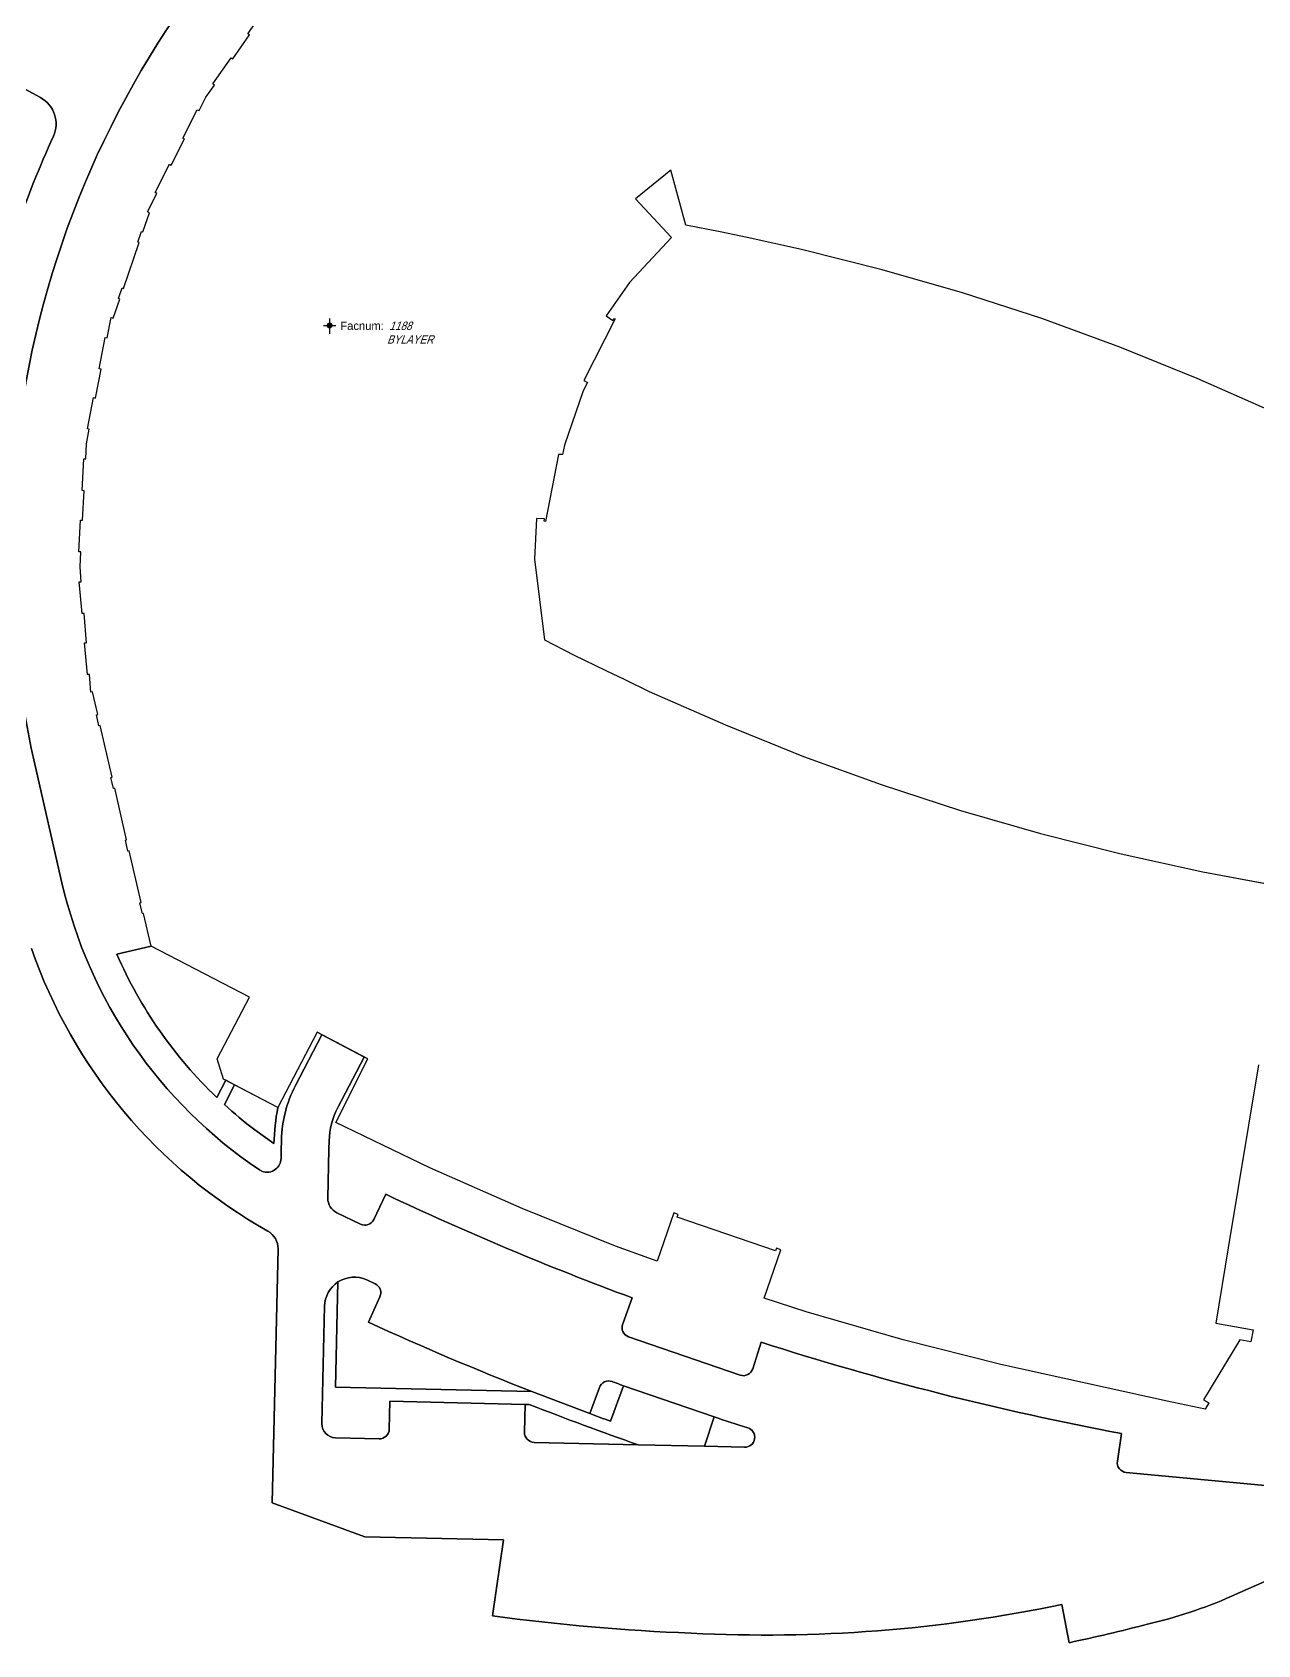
# Model space of a CAD drawing. Header units: inches. Extents: x 1273557 to 1282364, y 239587 to 246310.
# Drawn here: x 1278078 to 1278695, y 240116 to 240926 of the extents above; entities that cross this region are included whole.
import ezdxf
from ezdxf.enums import TextEntityAlignment as Align

# ---------------------------------------------------------------- set-up
doc = ezdxf.new("R2010")
doc.units = ezdxf.units.IN
doc.header["$MEASUREMENT"] = 0
doc.linetypes.add('DASHED2', pattern=[0.375, 0.25, -0.125])
doc.layers.add('BLDG-DATA', color=159, linetype='DASHED2', lineweight=30)
for name, color, linetype in [('BLDG-UW', 231, 'Continuous'), ('GRASS', 3, 'Continuous'), ('PATH', 253, 'Continuous'), ('PRKG-DATA', 255, 'Continuous'), ('PRKG-UW', 6, 'Continuous'), ('STREET-UW', 50, 'Continuous'), ('STREET-UW-ISLAND', 20, 'Continuous')]:
    doc.layers.add(name, color=color, linetype=linetype)
doc.styles.add('SS_LITE', font='FRABK.TTF', dxfattribs={"height": 16})

# ---------------------------------------------------------------- blocks, each defined once
blk = doc.blocks.new('*U8')
for p, q in [((-3.08, 0), (3.08, 0)), ((0, 3.55), (0, -4.2))]:
    blk.add_line(p, q)
at = {"const_width": 1.5}
blk.add_lwpolyline([(-0.75, 0, 1), (0.75, 0, 1)], format="xyb", close=True, dxfattribs=at)
at = {"layer": 'PRKG-DATA', "color": 1, "style": 'SS_LITE'}
blk.add_text('Facnum:', height=4.2, dxfattribs=at).set_placement((27.26, -2.25), align=Align.RIGHT)
at = {"layer": 'PRKG-DATA', "color": 7, "style": 'SS_LITE', "oblique": 20, "width": 0.9, "flags": 8}
for tag, p in [('FACNUM', (29.98, -2.25)), ('OBJECT', (28.84, -9.16))]:
    blk.add_attdef(tag, p, '', height=4.2, dxfattribs=at)

msp = doc.modelspace()

# ---------------------------------------------------------------- linework, layer by layer
at = {"layer": 'BLDG-UW'}
for points in [[(1278694.91, 240407.12), (1278679.59, 240315.18), (1278673.39, 240277.34), (1278692.18, 240273.89), (1278691.11, 240267.99), (1278685.51, 240269.02), (1278667.2, 240238.73), (1278669.9, 240237.21), (1278668.11, 240234.02), (1278649.04, 240238.19), (1278565.33, 240256.47), (1278516.2, 240268.93), (1278467.51, 240283.02), (1278446.42, 240289.9), (1278454.8, 240314.22), (1278452.59, 240314.98), (1278452.12, 240313.62), (1278402.63, 240330.67), (1278403.1, 240332.02), (1278400.9, 240332.78), (1278392.52, 240308.47), (1278371.67, 240316.04), (1278324.63, 240334.92), (1278278.24, 240355.37), (1278231, 240378.1), (1278247.06, 240410.11), (1278221.56, 240423.58), (1278201.8, 240385.79), (1278174.56, 240400.03), (1278171.36, 240410.26), (1278187.53, 240441.19), (1278138.12, 240466.88), (1278134.36, 240483.16), (1278133.71, 240483.01), (1278132.43, 240488.53), (1278133.08, 240488.68), (1278127.09, 240514.67), (1278126.44, 240514.52), (1278125.17, 240520.04), (1278125.81, 240520.19), (1278119.82, 240546.17), (1278119.17, 240546.02), (1278117.9, 240551.54), (1278118.55, 240551.69), (1278112.55, 240577.68), (1278111.9, 240577.53), (1278110.63, 240583.05), (1278111.28, 240583.2), (1278108.64, 240594.62), (1278107.87, 240594.55), (1278107.1, 240603.35), (1278106.11, 240603.27), (1278104.71, 240619.2), (1278105.71, 240619.29), (1278104.42, 240634.03), (1278103.43, 240633.94), (1278102.03, 240649.88), (1278103.03, 240649.97), (1278102.38, 240657.46), (1278102.77, 240664.97), (1278101.77, 240665.02), (1278102.61, 240681), (1278103.61, 240680.95), (1278104.39, 240695.72), (1278103.39, 240695.78), (1278104.23, 240711.76), (1278105.23, 240711.7), (1278105.62, 240719.22), (1278107.06, 240726.59), (1278106.07, 240726.78), (1278109.13, 240742.49), (1278110.11, 240742.3), (1278112.94, 240756.82), (1278111.95, 240757.01), (1278115.01, 240772.72), (1278115.99, 240772.53), (1278117.97, 240782.71), (1278119.11, 240782.49), (1278122.4, 240792.04), (1278121.69, 240792.28), (1278123.53, 240797.64), (1278124.24, 240797.4), (1278132.17, 240820.4), (1278131.46, 240820.65), (1278133.3, 240826), (1278134.01, 240825.76), (1278137.3, 240835.31), (1278136.27, 240835.84), (1278140.98, 240845.07), (1278140.09, 240845.53), (1278147.36, 240859.78), (1278148.25, 240859.33), (1278154.97, 240872.51), (1278154.08, 240872.97), (1278161.34, 240887.22), (1278162.23, 240886.76), (1278165.65, 240893.47), (1278169.96, 240899.63), (1278169.18, 240900.25), (1278178.36, 240913.36), (1278179.13, 240912.82), (1278187.58, 240924.89), (1278186.81, 240925.42), (1278195.99, 240938.53)], [(1278702.37, 240735.2), (1278664.07, 240752.17), (1278625.21, 240767.87), (1278585.89, 240782.21), (1278546.01, 240795.15), (1278505.75, 240806.71), (1278465.15, 240816.92), (1278437.88, 240822.97), (1278424.17, 240825.77), (1278406.93, 240829.26), (1278399.39, 240856.87), (1278381.59, 240842.46), (1278399.79, 240822.96), (1278378.66, 240800.31), (1278366.98, 240783.63), (1278370.28, 240781.31), (1278370.81, 240782.35), (1278371.41, 240782.05), (1278355.65, 240751.14), (1278357.51, 240750.19), (1278355.33, 240745.91), (1278345.94, 240718.65), (1278345.02, 240713.93), (1278342.89, 240713.93), (1278336.34, 240680.25), (1278335.69, 240680.38), (1278335.93, 240681.62), (1278331.89, 240681.83), (1278330.82, 240661.39), (1278335.9, 240620.85), (1278350.84, 240613.03), (1278366.82, 240605.35), (1278376.36, 240600.76), (1278388.6, 240594.87), (1278426.94, 240577.97), (1278466.19, 240562.21), (1278505.2, 240548.06), (1278545.04, 240535.07), (1278585.29, 240523.42), (1278625.85, 240513.14), (1278666.82, 240504.18), (1278701.28, 240497.85)]]:
    msp.add_lwpolyline(points, dxfattribs=at)
at = {"layer": 'GRASS'}
msp.add_lwpolyline([(1278702.37, 240735.2), (1278664.07, 240752.17), (1278625.21, 240767.87), (1278585.89, 240782.21), (1278546.01, 240795.15), (1278505.75, 240806.71), (1278465.15, 240816.92), (1278437.88, 240822.97), (1278424.17, 240825.77), (1278406.93, 240829.26), (1278399.39, 240856.87), (1278381.59, 240842.46), (1278399.79, 240822.96), (1278378.66, 240800.31), (1278366.98, 240783.63), (1278370.28, 240781.31), (1278370.81, 240782.35), (1278371.41, 240782.05), (1278355.65, 240751.14), (1278357.51, 240750.19), (1278355.33, 240745.91), (1278345.94, 240718.65), (1278345.02, 240713.93), (1278342.89, 240713.93), (1278336.34, 240680.25), (1278335.69, 240680.38), (1278335.93, 240681.62), (1278331.89, 240681.83), (1278330.82, 240661.39), (1278335.9, 240620.85), (1278350.84, 240613.03), (1278366.82, 240605.35), (1278376.36, 240600.76), (1278388.6, 240594.87), (1278426.94, 240577.97), (1278466.19, 240562.21), (1278505.2, 240548.06), (1278545.04, 240535.07), (1278585.29, 240523.42), (1278625.85, 240513.14), (1278666.82, 240504.18), (1278697.45, 240498.55)], dxfattribs=at)
for points in [[(1278187.53, 240441.19), (1278138.12, 240466.88), (1278120.9, 240462.71, 0.099435), (1278171.16, 240390.77), (1278175.69, 240399.44), (1278174.56, 240400.03), (1278171.36, 240410.26)], [(1278180.12, 240397.12), (1278174.95, 240387.23, 0.022347), (1278190.25, 240374.48), (1278199.87, 240367.56, -0.034849), (1278201.8, 240385.79)], [(1278247.38, 240277.79), (1278253.2, 240290.53, 0.412449), (1278250.75, 240297.15), (1278246.57, 240299.08, 0.258451), (1278232.07, 240298.02), (1278230.87, 240245.19), (1278329.55, 240242.94, -0.013914)], [(1278375.57, 240245.9, -0.000947), (1278369.93, 240247.96, 0.414471), (1278363.52, 240244.99), (1278358.67, 240231.85, 0.001964), (1278369.04, 240228.06)], [(1278328.25, 240236.46), (1278326.17, 240236.51), (1278325.85, 240222.52, 0.414214), (1278330.73, 240217.4), (1278382.96, 240216.21, -0.009056)], [(1278438.09, 240224.76, -0.002804), (1278421.17, 240230.19), (1278416.34, 240215.45), (1278436.48, 240214.99, 0.867853)]]:
    msp.add_lwpolyline(points, format="xyb", close=True, dxfattribs=at)
at = {"layer": 'PATH'}
for points in [[(1278230.98, 241025.06, 0.276261), (1278079.65, 240558.22), (1278093.31, 240498.7, 0.190664), (1278192.55, 240354.38), (1278193.78, 240353.73, 0.26743), (1278200.74, 240354.67, 0.226684), (1278203.45, 240360.03), (1278203.54, 240364.17), (1278203.67, 240369.44, -0.11524), (1278210.71, 240396.76), (1278224.04, 240422.27), (1278221.56, 240423.58), (1278201.8, 240385.79, 0.034849), (1278199.87, 240367.56), (1278190.25, 240374.48, -0.022347), (1278174.95, 240387.23), (1278180.12, 240397.12), (1278175.69, 240399.44), (1278171.16, 240390.77, -0.099435), (1278120.9, 240462.71), (1278138.12, 240466.88), (1278134.36, 240483.16), (1278133.71, 240483.01), (1278132.43, 240488.53), (1278133.08, 240488.68), (1278127.09, 240514.67), (1278126.44, 240514.52), (1278125.17, 240520.04), (1278125.81, 240520.19), (1278119.82, 240546.17), (1278119.17, 240546.02), (1278117.9, 240551.54), (1278118.55, 240551.69), (1278112.55, 240577.68), (1278111.9, 240577.53), (1278110.63, 240583.05), (1278111.28, 240583.2), (1278108.64, 240594.62), (1278107.87, 240594.55), (1278107.1, 240603.35), (1278106.11, 240603.27), (1278104.71, 240619.2), (1278105.71, 240619.29), (1278104.42, 240634.03), (1278103.43, 240633.94), (1278102.03, 240649.88), (1278103.03, 240649.97), (1278102.38, 240657.46), (1278102.77, 240664.97), (1278101.77, 240665.02), (1278102.61, 240681), (1278103.61, 240680.95), (1278104.39, 240695.72), (1278103.39, 240695.78), (1278104.23, 240711.76), (1278105.23, 240711.7), (1278105.62, 240719.22), (1278107.06, 240726.59), (1278106.07, 240726.78), (1278109.13, 240742.49), (1278110.11, 240742.3), (1278112.94, 240756.82), (1278111.95, 240757.01), (1278115.01, 240772.72), (1278115.99, 240772.53), (1278117.97, 240782.71), (1278119.11, 240782.49), (1278122.4, 240792.04), (1278121.69, 240792.28), (1278123.53, 240797.64), (1278124.24, 240797.4), (1278132.17, 240820.4), (1278131.46, 240820.65), (1278133.3, 240826), (1278134.01, 240825.76), (1278137.3, 240835.31), (1278136.27, 240835.84), (1278140.98, 240845.07), (1278140.09, 240845.53), (1278147.36, 240859.78), (1278148.25, 240859.33), (1278154.97, 240872.51), (1278154.08, 240872.97), (1278161.34, 240887.22), (1278162.23, 240886.76), (1278165.65, 240893.47), (1278169.96, 240899.63), (1278169.18, 240900.25), (1278178.36, 240913.36), (1278179.13, 240912.82), (1278187.58, 240924.89), (1278186.81, 240925.42), (1278195.99, 240938.53)], [(1278694.91, 240407.12), (1278679.59, 240315.18), (1278673.39, 240277.34), (1278692.18, 240273.89), (1278691.11, 240267.99), (1278685.51, 240269.02), (1278667.2, 240238.73), (1278669.9, 240237.21), (1278668.11, 240234.02), (1278649.04, 240238.19), (1278565.33, 240256.47), (1278516.2, 240268.93), (1278467.51, 240283.02), (1278446.42, 240289.9), (1278454.8, 240314.22), (1278452.59, 240314.98), (1278452.12, 240313.62), (1278402.63, 240330.67), (1278403.1, 240332.02), (1278400.9, 240332.78), (1278392.52, 240308.47), (1278371.67, 240316.04), (1278324.63, 240334.92), (1278278.24, 240355.37), (1278231, 240378.1), (1278247.06, 240410.11), (1278245.26, 240411.05), (1278231.97, 240385.64, 0.11524), (1278227.66, 240368.9), (1278227.56, 240364.7), (1278227, 240340.2, 0.295473), (1278231.5, 240332.83), (1278243.44, 240327.08, 0.415155), (1278250.11, 240329.46), (1278256.09, 240342.11, 0.02181), (1278380.06, 240290.05), (1278375.21, 240276.92, 0.426346), (1278378.18, 240270.49), (1278434.3, 240251.16, 0.415155), (1278440.6, 240254.39), (1278444.87, 240267.72, 0.031113), (1278626.02, 240221.84), (1278623.95, 240207.99, 0.430404), (1278628.43, 240202.27), (1278714.34, 240194.25, 0.297404)]]:
    msp.add_lwpolyline(points, format="xyb", dxfattribs=at)
msp.add_lwpolyline([(1278258.18, 240238.06), (1278326.17, 240236.51), (1278328.25, 240236.46, 0.009056), (1278382.96, 240216.21), (1278416.34, 240215.45), (1278421.17, 240230.19), (1278375.57, 240245.9), (1278369.04, 240228.06, -0.001964), (1278358.67, 240231.85), (1278329.55, 240242.94), (1278230.87, 240245.19), (1278232.07, 240298.02, 0.247043), (1278225.29, 240285.8), (1278223.96, 240226.84, 0.414127), (1278230.8, 240219.68), (1278252.75, 240219.18, 0.414214), (1278257.86, 240224.07)], format="xyb", close=True, dxfattribs=at)
at = {"layer": 'PRKG-UW'}
for points in [[(1278056.43, 240778.2, -0.050464), (1278089, 240873.88, 0.394506), (1278082.5, 240893.31), (1278036.93, 240918)], [(1278885.82, 240087.51), (1278845.06, 240120.96), (1278842.76, 240122.85), (1278842.76, 240125.36), (1278849.16, 240137.11), (1278760.48, 240186.71), (1278760.48, 240186.71), (1278751.24, 240170.11), (1278725.28, 240152.83), (1278706.52, 240151.13), (1278681.25, 240140.03, -0.047109), (1278639, 240126.03, -0.012859), (1278599.69, 240116.74), (1278596.03, 240135.91, -0.064468), (1278409.62, 240121.54, -0.024457), (1278309.72, 240130.24), (1278315.35, 240168.38), (1278245.61, 240169.97), (1278199.04, 240187.06), (1278201.95, 240314.62, 0.277123), (1278196.85, 240323.57, -0.182638), (1278077.92, 240465.56, 0.551695)]]:
    msp.add_lwpolyline(points, format="xyb", dxfattribs=at)
at = {"layer": 'STREET-UW'}
for points in [[(1278714.34, 240194.25), (1278628.43, 240202.27, -0.430404), (1278623.95, 240207.99), (1278626.02, 240221.84, -0.031113), (1278444.87, 240267.72), (1278440.6, 240254.39, -0.415155), (1278434.3, 240251.16), (1278378.18, 240270.49, -0.426346), (1278375.21, 240276.92), (1278380.06, 240290.05, -0.02181), (1278256.09, 240342.11), (1278250.11, 240329.46, -0.415155), (1278243.44, 240327.08), (1278231.5, 240332.83, -0.295473), (1278227, 240340.2), (1278227.56, 240364.7), (1278227.66, 240368.9, -0.11524), (1278231.97, 240385.64), (1278245.26, 240411.05), (1278224.04, 240422.27), (1278210.71, 240396.76, 0.11524), (1278203.67, 240369.44), (1278203.54, 240364.17), (1278203.45, 240360.03, -0.226684), (1278200.74, 240354.67, -0.26743), (1278193.78, 240353.73), (1278192.55, 240354.38, -0.190664), (1278093.31, 240498.7), (1278079.65, 240558.22, -0.276261), (1278230.98, 241025.06)], [(1278036.93, 240918), (1278082.5, 240893.31, -0.394506), (1278089, 240873.88, 0.050464), (1278056.43, 240778.2, -0.411618)], [(1278077.92, 240465.56, 0.182638), (1278196.85, 240323.57, -0.277123), (1278201.95, 240314.62), (1278199.04, 240187.06), (1278245.61, 240169.97), (1278315.35, 240168.38), (1278309.72, 240130.24, 0.024457), (1278409.62, 240121.54, 0.064468), (1278596.03, 240135.91), (1278599.69, 240116.74, 0.012859), (1278639, 240126.03, 0.047109), (1278681.25, 240140.03), (1278706.52, 240151.13)]]:
    msp.add_lwpolyline(points, format="xyb", dxfattribs=at)
at = {"layer": 'STREET-UW-ISLAND'}
msp.add_lwpolyline([(1278438.09, 240224.76, -0.867853), (1278436.48, 240214.99), (1278416.34, 240215.45), (1278382.96, 240216.21), (1278330.73, 240217.4, -0.414214), (1278325.85, 240222.52), (1278326.17, 240236.51), (1278258.18, 240238.06), (1278257.86, 240224.07, -0.414214), (1278252.75, 240219.18), (1278230.8, 240219.68, -0.41413), (1278223.96, 240226.84), (1278225.29, 240285.8, -0.247043), (1278232.07, 240298.02, -0.258451), (1278246.57, 240299.08), (1278250.75, 240297.15, -0.412449), (1278253.2, 240290.53), (1278247.38, 240277.79, 0.013914), (1278329.55, 240242.94), (1278358.67, 240231.85), (1278363.52, 240244.99, -0.414471), (1278369.93, 240247.96, 0.000947), (1278375.57, 240245.9), (1278421.17, 240230.19, 0.002804)], format="xyb", close=True, dxfattribs=at)

# ---------------------------------------------------------------- block references
at = {"layer": 'BLDG-DATA'}
ref = msp.add_blockref('*U8', (1278227.86, 240778.78), dxfattribs=at)
ref.add_attrib('FACNUM', '1188', (1278257.84, 240776.53), dxfattribs={"layer": 'PRKG-DATA', "color": 7, "height": 4.2, "style": 'SS_LITE', "oblique": 20, "width": 0.9})
ref.add_attrib('OBJECT', 'BYLAYER', (1278256.69, 240769.62), dxfattribs={"layer": 'PRKG-DATA', "color": 7, "height": 4.2, "style": 'SS_LITE', "oblique": 20, "width": 0.9})

doc.saveas('drawing.dxf')
